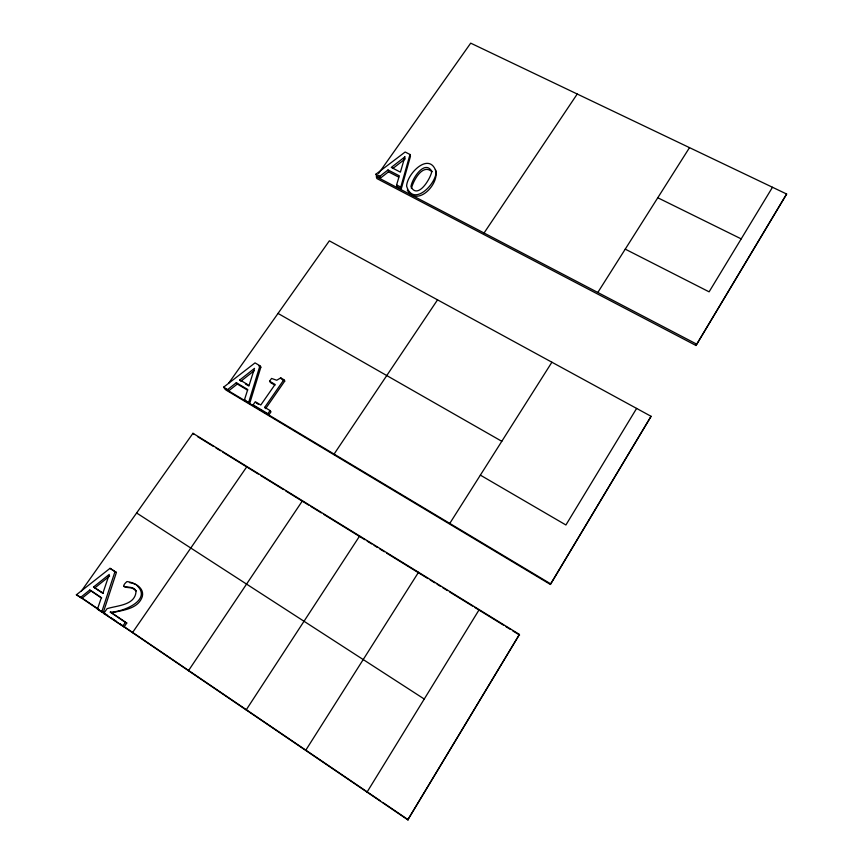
<?xml version="1.0" encoding="UTF-8"?>
<svg xmlns="http://www.w3.org/2000/svg" width="863" height="863" viewBox="0 0 863 863"><rect width="100%" height="100%" fill="white"/><g stroke="black" fill="none" stroke-linecap="round" stroke-linejoin="round"><path stroke-width="1.29" d="M411.403 188.522C413.194 180.712 422.751 163.042 431.867 171.748M228.695 383.183L329.353 240.842L651.08 416.311L550.378 584.456L225.858 389.947L224.833 388.63M696.398 344.003L376.311 176.688L376.861 178.544L695.999 345.491L786.635 194.024L470.702 43.15L378.63 173.409M375.977 174.153L379.925 176.225L388.005 169.946L399.31 175.825L396.602 184.93L397.088 186.764L401.252 188.943L400.777 187.109L410.001 154.488L405.157 152.007L375.977 174.153L376.516 176.02L380.464 178.08L388.512 171.823L398.663 177.098M401.252 188.943L410.443 156.397L410.001 154.488M260.853 367.153L249.687 403.517L244.499 399.698L247.757 389.526L236.311 382.708L227.605 389.591L223.603 387.185L255.027 362.892L259.925 365.772L260.853 367.153L258.889 366.009M248.727 402.234L259.925 365.772M110.033 568.339L116.408 572.439L103.193 612.741L101.715 612.05L114.984 571.64L110.033 568.339L76.365 594.823L81.942 598.286L91.251 590.81L101.726 597.886M101.715 612.05L97.443 609.149L101.295 597.865L89.741 590.055L80.41 597.563M786.635 194.024L695.999 345.491M78.112 595.686L407.811 819.828L519.44 634.445L192.967 433.302L81.198 591.338M550.378 584.456L651.08 416.311M407.811 819.828L519.44 634.445M636.614 408.426L565.912 524.984L480.367 475.135M772.482 187.271L709.106 291.834L625.244 249.148M367.045 792.115L479.192 609.645M449.774 523.409L551.899 362.223M597.811 292.471L689.505 147.649M305.664 750.389L418.523 572.266M246.171 709.936L359.644 535.999M188.458 670.702L302.471 500.767M437.541 299.849L334.078 454.089L334.79 455.233M484.046 233.01L577.228 94.024M132.471 632.644L246.937 466.559M270.097 410.572L270.993 411.834L268.814 414.984L267.908 413.722L270.097 410.572L264.704 407.347L283.895 379.72L280.734 377.865L276.743 380.249L271.543 378.436L269.601 381.219L270.497 382.557L274.876 385.146M122.654 626.29L125.362 622.374L126.775 623.021L124.067 626.926L103.743 613.431L107.055 608.685C116.915 605.513 134.434 605.438 135.966 592.288C135.739 583.205 116.591 590.842 126.947 581.554C134.326 582.406 144.585 587.681 142.298 596.603C138.069 609.192 122.654 610.13 111.737 612.827L110.291 612.137C122.46 612.212 153.549 599.893 136.181 584.747M283.895 379.72L284.747 381.068L265.621 408.62L264.704 407.347M254.056 406.139L253.107 404.855L255.297 401.716L260.788 405.006L275.092 384.456L269.601 381.219M93.538 587.013L109.234 574.424L102.848 593.302L93.538 587.013L103.28 593.345M95.027 587.768L109.633 576.053M247.584 390.162L237.303 384.035L228.63 390.896L227.605 389.591M239.849 379.914L254.499 368.372L249.083 385.405L239.849 379.914L240.831 381.252L254.391 370.561M392.827 168.479L405.34 158.792M123.625 586.311L125.243 587.218L132.125 588.027L136.376 590.907M129.45 582.568L131.683 583.064M132.794 583.323L135.34 584.294M103.743 613.431L105.21 614.111M97.443 609.149L98.932 609.839M76.365 594.823L77.918 595.556M657.779 197.756L741.198 238.878M89.741 590.055L91.251 590.81M396.602 184.93L400.777 187.109M114.984 571.64L116.408 572.439M278.026 313.42L501.802 441.295M282.643 379.828L284.747 381.068M245.437 383.992L248.889 386.052M256.246 403.01L258.436 404.316M253.107 404.855L267.908 413.722M550.324 583.658L224.639 388.512L223.603 387.185M197.541 436.613L213.582 446.505M215.879 447.919L220.464 450.745M222.751 452.147L245.675 466.279M247.961 467.692L258.285 474.046M260.572 475.459L283.496 489.58M285.782 490.993L308.706 505.125M311.004 506.538L321.316 512.892M323.603 514.305L364.866 539.731M367.163 541.144L371.748 543.97M374.035 545.384L377.476 547.498M379.763 548.911L384.348 551.737M386.646 553.151L427.908 578.577M430.195 579.99L434.779 582.816M437.077 584.229L440.508 586.344M442.805 587.757L447.39 590.583M449.677 591.996L472.6 606.117M474.898 607.53L503.55 625.19M505.837 626.603L510.421 629.429M512.719 630.842L519.591 635.082M136.613 512.978L424.251 699.041M111.737 612.827L126.775 623.021M110.291 612.137L125.362 622.374M82.999 598.685L98.598 609.289M100.82 610.81L107.508 615.351M110.852 617.628L116.419 621.414M119.763 623.679L380.497 800.918M382.73 802.428L408.361 819.85M192.967 433.302L194.099 434.499M244.499 399.698L245.47 400.993M236.311 382.708L237.303 384.035M280.734 377.865L281.597 379.213M435.405 169.666C440.443 183.193 417.476 207.584 407.304 190.173M379.925 176.225L380.464 178.08M388.005 169.946L388.512 171.823M431.802 171.252C430.831 178.361 417.724 200.011 410.961 186.688C411.996 178.673 424.618 159.331 431.802 171.252M436.149 171.974C435.75 184.811 412.892 207.217 406.613 186.095C407.109 173.355 429.806 150.993 436.149 171.974M404.876 156.883L400.4 172.136L391.284 167.411L404.876 156.883"/></g></svg>
